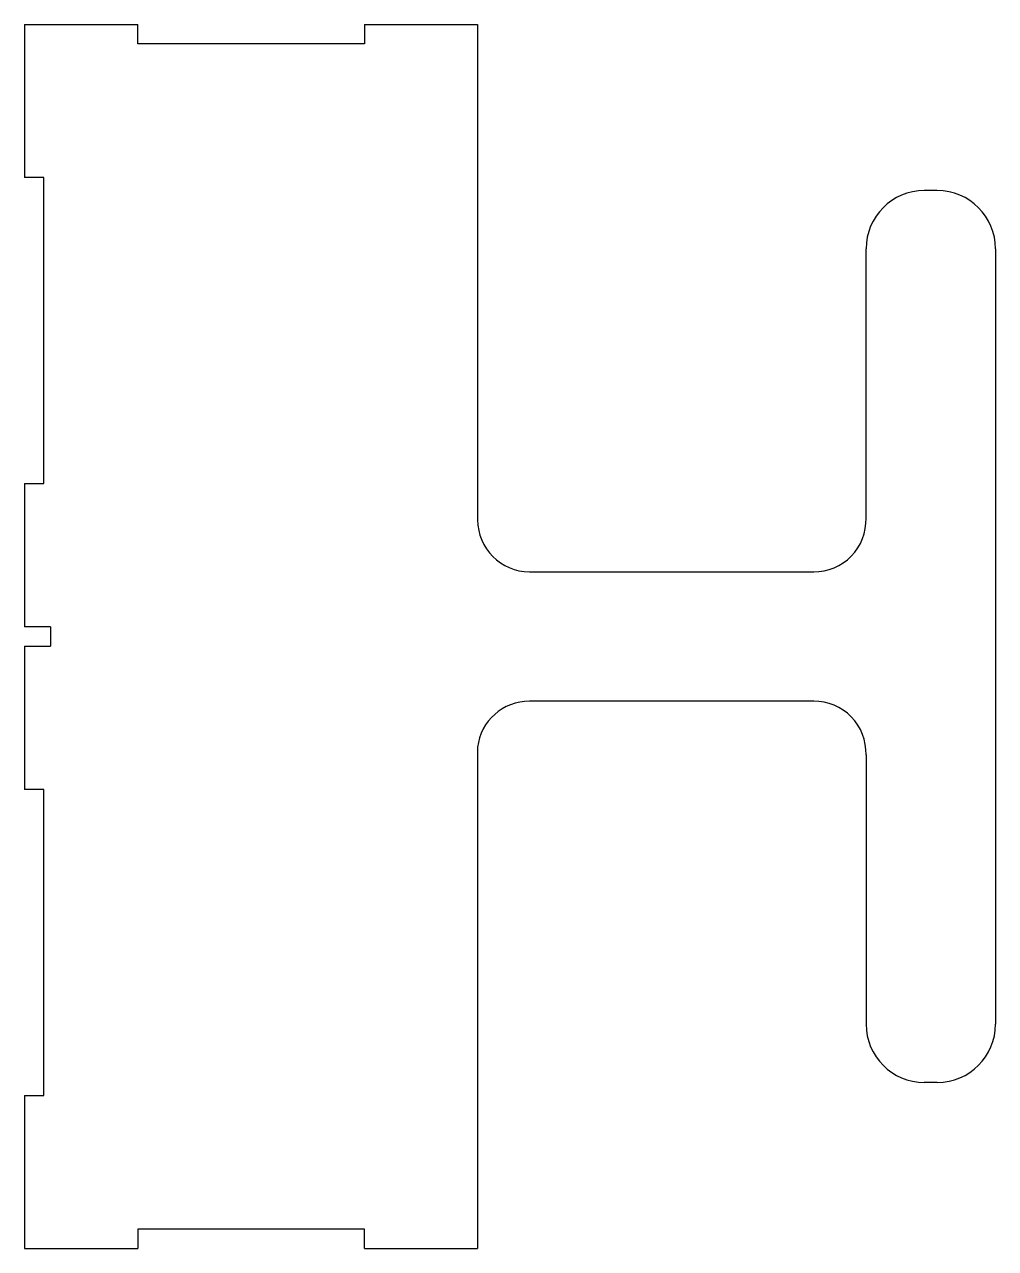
# Model space of a CAD drawing. Header units: millimetres. Extents: x 0 to 150, y -94 to 94.
import ezdxf

# ---------------------------------------------------------------- set-up
doc = ezdxf.new("R2010")
doc.units = ezdxf.units.MM
doc.layers.add('Shape2DView', color=7, linetype='CONTINUOUS')

msp = doc.modelspace()

# ---------------------------------------------------------------- linework, layer by layer
at = {"layer": 'Shape2DView'}
for p, q in [((0, 94.5), (17.5, 94.5)), ((0, 94.5), (0, 70.88)), ((17.5, 91.5), (17.5, 94.5)), ((52.5, 94.5), (70, 94.5)), ((52.5, 94.5), (52.5, 91.5)), ((70, 94.5), (70, 18)), ((52.5, 91.5), (17.5, 91.5)), ((3, 70.88), (0, 70.88)), ((3, 23.62), (3, 70.88)), ((141, 68.85), (139, 68.85)), ((130, 18.27), (130, 59.85)), ((150, 59.85), (150, -59.85)), ((0, 23.62), (3, 23.62)), ((0, 23.62), (0, 1.5)), ((78, 10), (121.91, 10)), ((4, 1.5), (0, 1.5)), ((4, 1.5), (4, -1.5)), ((0, -1.5), (4, -1.5)), ((0, -1.5), (0, -23.62)), ((121.91, -10), (78, -10)), ((70, -17.11), (70, -94.5)), ((130, -18.27), (130, -59.85)), ((3, -23.62), (0, -23.62)), ((3, -70.88), (3, -23.62)), ((141, -68.85), (139, -68.85)), ((0, -70.88), (0, -94.5)), ((0, -70.88), (3, -70.88)), ((52.5, -91.5), (17.5, -91.5)), ((17.5, -91.5), (17.5, -94.5)), ((52.5, -94.5), (52.5, -91.5)), ((0, -94.5), (17.5, -94.5)), ((52.5, -94.5), (70, -94.5))]:
    msp.add_line(p, q, dxfattribs=at)
for centre, radius, start, end in [((139, 59.85), 9, 90, 180), ((141, 59.85), 9, 0, 90), ((78, 18), 8, 180, -90), ((122, 18), 8, -90.6642, 1.9723), ((77.95, -18), 8, 89.6452, 173.6207), ((122, -18), 8, -1.9723, 90.6642), ((139, -59.85), 9, 180, -90), ((141, -59.85), 9, -90, 0)]:
    msp.add_arc(centre, radius, start, end, dxfattribs=at)

doc.saveas('drawing.dxf')
